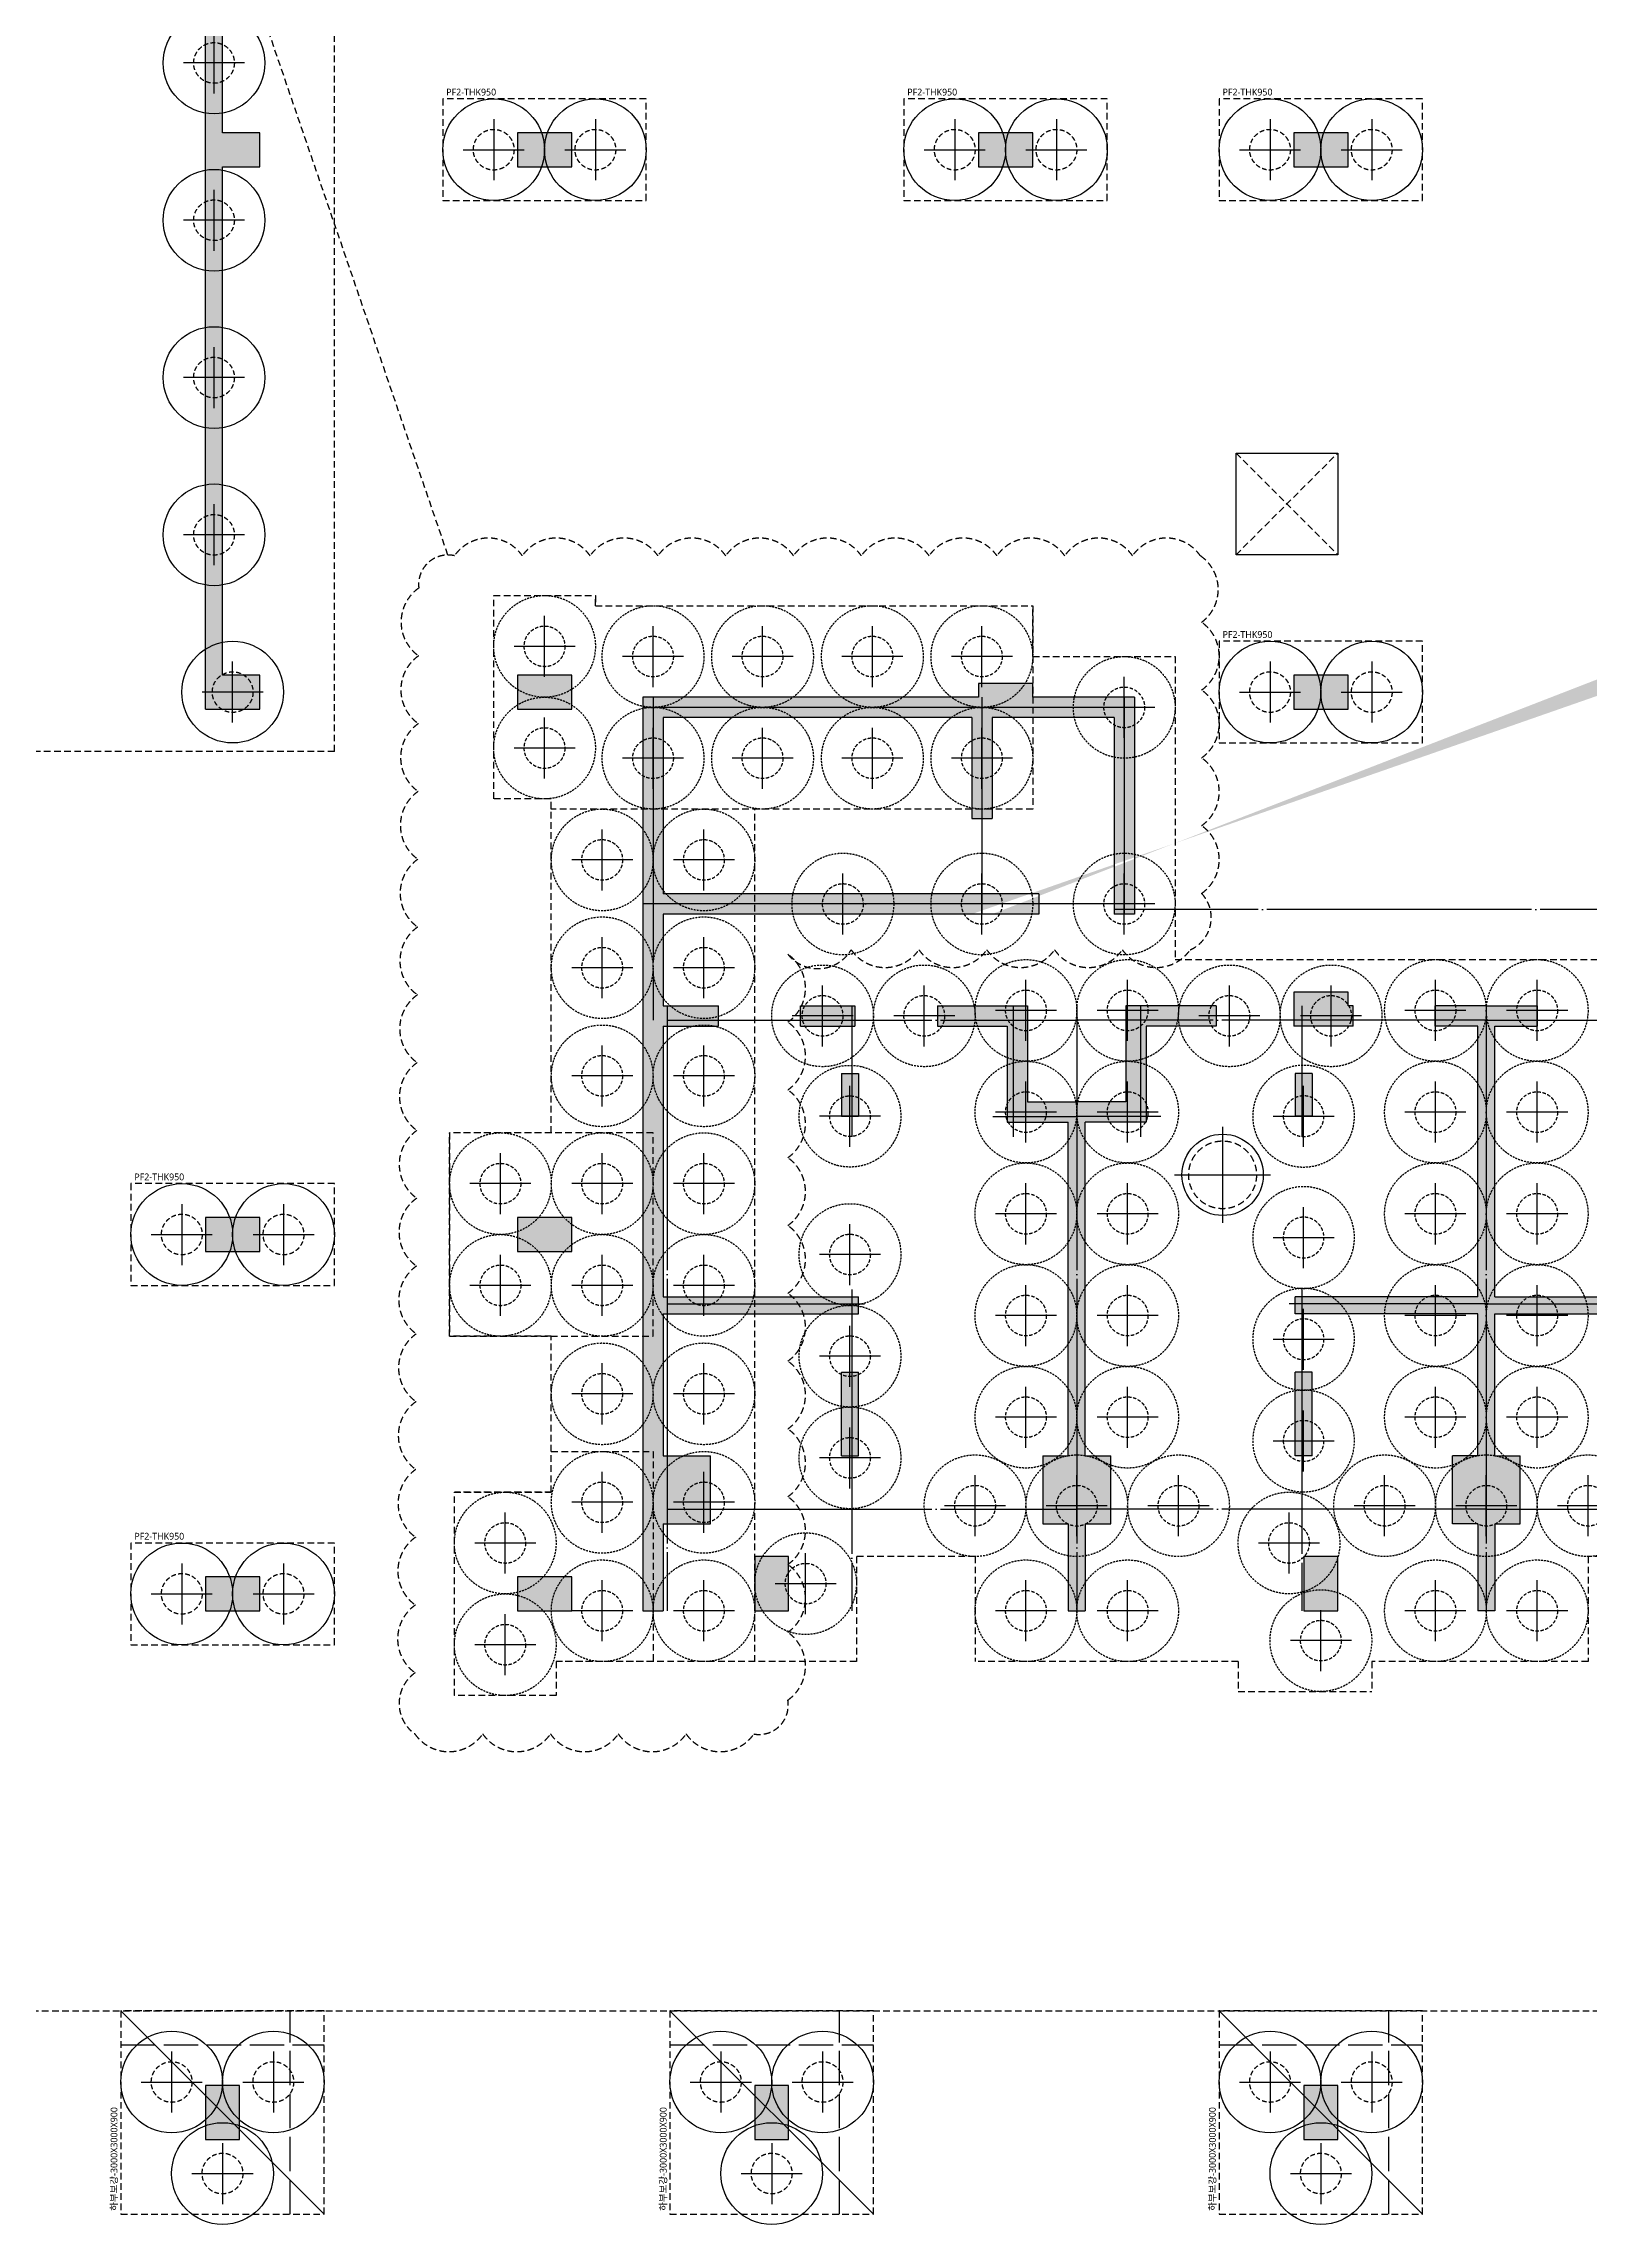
# Model space of a CAD drawing. Header units: millimetres. Extents: x 262481 to 2519995, y -394348 to 364571.
# Drawn here: x 2045207 to 2068005, y 23832 to 55997 of the extents above; entities that cross this region are included whole.
import ezdxf
from ezdxf.enums import TextEntityAlignment as Align

# ---------------------------------------------------------------- set-up
doc = ezdxf.new("R2010")
doc.units = ezdxf.units.MM
doc.header["$LTSCALE"] = 65
for name, pattern in [('XS-기초$0$CEN', [62, 60, -1, 0, -1]), ('XS-기초$0$CONTINOUS', [0]), ('XS-기초$0$HID', [2.3, 1.5, -0.8]), ('XS-기초$0$HID2', [7.5, 6, -1.5])]:
    doc.linetypes.add(name, pattern=pattern)
doc.layers.add('XS-기초$0$0106', color=30, linetype='XS-기초$0$HID', plot=False)
doc.layers.add('XS-기초$0$DEFPOINT', color=144, linetype='Continuous', plot=False)
for name, color, linetype in [('XS-기초$0$252', 252, 'Continuous'), ('XS-기초$0$BAR-B', 2, 'XS-기초$0$HID2'), ('XS-기초$0$CEN', 1, 'XS-기초$0$CEN'), ('XS-기초$0$MAT', 3, 'XS-기초$0$HID'), ('XS-기초$0$PILE', 3, 'XS-기초$0$HID'), ('XS-기초$0$PILE-P', 3, 'XS-기초$0$HID'), ('XS-기초$0$WALL', 11, 'Continuous'), ('XS-기초$0$기초연단', 3, 'Continuous'), ('XS-기초$0$보강구간', 6, 'XS-기초$0$HID'), ('XS-기초$0$집수정-영구', 1, 'Continuous'), ('XS-기초$0$집수정-주동', 21, 'Continuous'), ('XS-기초$0$하부보강', 7, 'XS-기초$0$HID')]:
    doc.layers.add(name, color=color, linetype=linetype)
doc.styles.add('XS-기초$0$맑은고딕', font='malgun.ttf')

# ---------------------------------------------------------------- blocks, each defined once
blk = doc.blocks.new('XS-기초$0$A$C762E058C')
at = {"layer": 'XS-기초$0$252'}
h = blk.add_hatch(color=256, dxfattribs=at)
h.dxf.hatch_style = 1
h.paths.add_polyline_path([(6100, -22900), (5300, -22900), (5300, -23400), (6100, -23400)])
h.paths.add_polyline_path([(6100, -31000), (5300, -31000), (5300, -31500), (6100, -31500)])
h.paths.add_polyline_path([(6100, -39100), (5300, -39100), (5300, -39600), (6100, -39600)])
h.paths.add_polyline_path([(6100, -47200), (5300, -47200), (5300, -47700), (6100, -47700)])
h.paths.add_polyline_path([(6100, -55300), (5300, -55300), (5300, -55800), (6100, -55800)])
h.paths.add_polyline_path([(6100, -63400), (5300, -63400), (5300, -63900), (6100, -63900)])
h.paths.add_polyline_path([(50390, -22900), (50390, -23150), (44400, -23150), (44400, -23400), (43600, -23400), (43600, -23150), (40100, -23150), (40100, -23700), (39600, -23700), (39600, -23150), (34900, -23150), (34900, -23700), (34400, -23700), (34400, -23150), (26900, -23150), (26900, -23700), (26400, -23700), (26400, -22900)])
h.paths.add_polyline_path([(51300, -22900), (51300, -23150), (51800, -23150), (51800, -23700), (52300, -23700), (52300, -22900)])
h.paths.add_polyline_path([(40100, -28300), (40100, -27500), (39600, -27500), (39600, -28300)])
h.paths.add_polyline_path([(13600, -23700), (13600, -22900), (13100, -22900), (13100, -23700)])
h.paths.add_polyline_path([(13600, -28300), (13600, -27500), (13100, -27500), (13100, -28300)])
h.paths.add_polyline_path([(26900, -28300), (26900, -27500), (26400, -27500), (26400, -28300)])
h.paths.add_polyline_path([(18900, -23700), (18900, -22900), (18400, -22900), (18400, -23700)])
h.paths.add_polyline_path([(52300, -28300), (52300, -27500), (51800, -27500), (51800, -28300)])
h.paths.add_polyline_path([(44300, -28300), (44300, -27500), (43800, -27500), (43800, -28300)])
h.paths.add_polyline_path([(34900, -28300), (34900, -27500), (34400, -27500), (34400, -28300)])
h.paths.add_polyline_path([(18900, -28300), (18900, -27500), (18400, -27500), (18400, -28300)])
h.paths.add_polyline_path([(35050, -47200), (34250, -47200), (34250, -47700), (35050, -47700)])
h.paths.add_polyline_path([(40250, -47200), (39450, -47200), (39450, -47700), (40250, -47700)])
h.paths.add_polyline_path([(34900, -39750), (34900, -38950), (34400, -38950), (34400, -39750)])
h.paths.add_polyline_path([(40250, -39100), (39450, -39100), (39450, -39600), (40250, -39600)])
h.paths.add_polyline_path([(40100, -35100), (40100, -34300), (39600, -34300), (39600, -35100)])
h.paths.add_polyline_path([(44450, -39100), (43650, -39100), (43650, -39600), (44450, -39600)])
h.paths.add_polyline_path([(44300, -35100), (44300, -34300), (43800, -34300), (43800, -35100)])
h.paths.add_polyline_path([(34900, -35100), (34900, -34300), (34400, -34300), (34400, -35100)])
h.paths.add_polyline_path([(44450, -47200), (43650, -47200), (43650, -47700), (44450, -47700)])
h.paths.add_polyline_path([(44450, -63400), (43650, -63400), (43650, -63900), (44450, -63900)])
h.paths.add_polyline_path([(44450, -55300), (43650, -55300), (43650, -55800), (44450, -55800)])
h.paths.add_polyline_path([(52250, -63400), (51450, -63400), (51450, -63900), (52250, -63900)])
h.paths.add_polyline_path([(60350, -55300), (59550, -55300), (59550, -55800), (60350, -55800)])
h.paths.add_polyline_path([(52250, -55300), (51450, -55300), (51450, -55800), (52250, -55800)])
h.paths.add_polyline_path([(60350, -63400), (59550, -63400), (59550, -63900), (60350, -63900)])
h.paths.add_polyline_path([(52300, -35100), (52300, -34300), (51800, -34300), (51800, -35100)])
h.paths.add_polyline_path([(60300, -35100), (60300, -34300), (59800, -34300), (59800, -35100)])
h.paths.add_polyline_path([(60350, -39100), (59550, -39100), (59550, -39600), (60350, -39600)])
h.paths.add_polyline_path([(52250, -39100), (51450, -39100), (51450, -39600), (52250, -39600)])
h.paths.add_polyline_path([(60350, -47200), (59550, -47200), (59550, -47700), (60350, -47700)])
h.paths.add_polyline_path([(52250, -47200), (51450, -47200), (51450, -47700), (52250, -47700)])
h.paths.add_polyline_path([(60300, -23700), (60300, -22900), (59800, -22900), (59800, -23700)])
h.paths.add_polyline_path([(60300, -28300), (60300, -27500), (59800, -27500), (59800, -28300)])
h = blk.add_hatch(color=256, dxfattribs=at)
h.dxf.hatch_style = 1
h.paths.add_polyline_path([(35050, -54495), (34250, -54495), (34250, -54995), (35050, -54995)])
h.paths.add_polyline_path([(40280, -55295), (40480, -55295), (40480, -55985), (39665, -55985), (39665, -56285), (40480, -56285), (40480, -60480), (37300, -60480), (37300, -60730), (40480, -60730), (40480, -63825), (39180, -63825), (39180, -64125), (39300, -64125), (39300, -64625), (39800, -64625), (39800, -64125), (40480, -64125), (40480, -65410), (40780, -65410), (40780, -54495), (40280, -54495)])
h.paths.add_polyline_path([(34900, -64625), (34900, -64125), (35160, -64125), (35160, -63825), (33805, -63825), (33805, -57445), (34755, -57445), (34755, -56285), (36135, -56285), (36135, -55985), (34455, -55985), (34455, -57145), (33680, -57145), (32905, -57145), (32905, -55985), (31225, -55985), (31225, -56285), (32605, -56285), (32605, -57445), (33555, -57445), (33555, -63825), (32200, -63825), (32200, -64125), (33555, -64125), (33555, -65410), (33805, -65410), (33805, -64125), (34400, -64125), (34400, -64625)])
h.paths.add_polyline_path([(26565, -64625), (26565, -64125), (25700, -64125), (25700, -63825), (26815, -63825), (26815, -60730), (23820, -60730), (23820, -60480), (26815, -60480), (26815, -56285), (26185, -56285), (26185, -55985), (26940, -55985), (27695, -55985), (27695, -56285), (27065, -56285), (27065, -60480), (30060, -60480), (30060, -60730), (27065, -60730), (27065, -63825), (28180, -63825), (28180, -64125), (27065, -64125), (27065, -65410), (26815, -65410), (26815, -64625)])
h.paths.add_polyline_path([(18900, -64625), (18900, -64125), (20075, -64125), (20075, -65410), (20325, -65410), (20325, -64125), (21680, -64125), (21680, -63825), (20325, -63825), (20325, -57445), (21275, -57445), (21275, -56285), (22655, -56285), (22655, -55985), (20975, -55985), (20975, -57145), (20200, -57145), (19425, -57145), (19425, -55985), (17745, -55985), (17745, -56285), (19125, -56285), (19125, -57445), (20075, -57445), (20075, -63825), (18400, -63825), (18400, -64625)])
h.paths.add_polyline_path([(13100, -55785), (13100, -55985), (13100, -65410), (13400, -65410), (13400, -64325), (13900, -64325), (13900, -64125), (14700, -64125), (14700, -63825), (13400, -63825), (13400, -60730), (16580, -60730), (16580, -60480), (13400, -60480), (13400, -56285), (14215, -56285), (14215, -55985), (13900, -55985), (13900, -55785)])
h.paths.add_polyline_path([(31375, -54635), (31375, -54485), (23825, -54485), (23825, -54185), (26175, -54185), (26175, -51585), (27175, -51585), (27175, -51885), (26475, -51885), (26475, -54185), (31375, -54185), (31375, -51885), (30775, -51885), (30775, -51585), (31675, -51585), (31675, -54635)])
h.paths.add_polyline_path([(29585, -51585), (29585, -51885), (28265, -51885), (28265, -51585)], flags=17)
h.paths.add_polyline_path([(17480, -53885), (15385, -53885), (15385, -53185), (14385, -53185), (14385, -53885), (13100, -53885), (13100, -54185), (22025, -54185), (22025, -53885), (22025, -53115), (21725, -53115), (21725, -53885), (17730, -53885), (17730, -51050), (17480, -51050)])
h.paths.add_polyline_path([(15385, -51300), (15385, -51050), (16620, -51050), (16620, -51300)], flags=17)
h.paths.add_polyline_path([(21025, -51300), (21025, -51050), (20395, -51050), (20395, -51300)], flags=17)
h.paths.add_polyline_path([(21725, -51905), (21725, -51105), (22025, -51105), (22025, -51905)])
h.paths.add_polyline_path([(29690, -64125), (29690, -63825), (30090, -63825), (30090, -64125)])
h.paths.add_polyline_path([(29810, -63125), (30060, -63125), (30060, -61590), (29810, -61590)], flags=17)
h.paths.add_polyline_path([(29810, -56985), (30060, -56985), (30060, -57815), (29810, -57815)], flags=17)
h.paths.add_polyline_path([(29205, -56285), (30005, -56285), (30005, -55985), (29205, -55985)])
h.paths.add_polyline_path([(37670, -64125), (37670, -63825), (37270, -63825), (37270, -64125)])
h.paths.add_polyline_path([(37550, -63125), (37300, -63125), (37300, -61590), (37550, -61590)])
h.paths.add_polyline_path([(37550, -56985), (37300, -56985), (37300, -57815), (37550, -57815)])
h.paths.add_polyline_path([(38155, -56285), (37355, -56285), (37355, -55985), (38155, -55985)], flags=17)
h.paths.add_polyline_path([(24190, -64125), (24190, -63825), (23790, -63825), (23790, -64125)])
h.paths.add_polyline_path([(24070, -63125), (23820, -63125), (23820, -61590), (24070, -61590)])
h.paths.add_polyline_path([(24070, -56985), (23820, -56985), (23820, -57815), (24070, -57815)])
h.paths.add_polyline_path([(24675, -56285), (23875, -56285), (23875, -55985), (24675, -55985)])
h.paths.add_polyline_path([(16210, -64125), (16210, -63825), (16610, -63825), (16610, -64125)])
h.paths.add_polyline_path([(16330, -63125), (16580, -63125), (16580, -61590), (16330, -61590)], flags=17)
h.paths.add_polyline_path([(16330, -56985), (16580, -56985), (16580, -57815), (16330, -57815)], flags=17)
h.paths.add_polyline_path([(15725, -56285), (16525, -56285), (16525, -55985), (15725, -55985)], flags=17)
h.paths.add_polyline_path([(26775, -34300), (26575, -34300), (26575, -29350), (13100, -29350), (13100, -29650), (14385, -29650), (14385, -30350), (15385, -30350), (15385, -29650), (17480, -29650), (17480, -32530), (17730, -32530), (17730, -29650), (21725, -29650), (21725, -30465), (22025, -30465), (22025, -29650), (23375, -29650), (23375, -35190), (23675, -35190), (23675, -29650), (26275, -29650), (26275, -34200), (24785, -34200), (24785, -34500), (26275, -34500), (26275, -36300), (23375, -36300), (23375, -36600), (26575, -36600), (26575, -35100), (26775, -35100)])
h.paths.add_polyline_path([(13100, -47455), (13100, -47955), (14385, -47955), (14385, -48330), (15385, -48330), (15385, -47955), (20305, -47955), (20305, -48855), (21725, -48855), (21725, -49885), (22025, -49885), (22025, -48555), (20605, -48555), (20605, -47830), (20605, -47105), (22025, -47105), (22025, -46485), (22225, -46485), (22225, -45685), (21725, -45685), (21725, -45775), (21725, -46805), (20305, -46805), (20305, -47705), (15385, -47705), (15385, -47330), (14385, -47330), (14385, -47705), (13900, -47705), (13900, -47455)])
h.paths.add_polyline_path([(13900, -39100), (13100, -39100), (13100, -39600), (13900, -39600)], flags=17)
h.paths.add_polyline_path([(13900, -31000), (13100, -31000), (13100, -31500), (13900, -31500)], flags=17)
h.paths.add_polyline_path([(22225, -39750), (22225, -38950), (21725, -38950), (21725, -39825), (22025, -39825), (22025, -39750)])
h.paths.add_polyline_path([(26900, -39750), (26900, -38950), (26400, -38950), (26400, -39750)], flags=17)
h.paths.add_polyline_path([(26400, -45685), (26400, -46185), (23375, -46185), (23375, -46485), (23825, -46485), (23825, -49385), (24125, -49385), (24125, -46485), (28675, -46485), (28675, -49085), (25235, -49085), (25235, -49385), (29150, -49385), (29150, -49085), (28975, -49085), (28975, -46485), (31375, -46485), (31375, -49085), (30720, -49085), (30720, -49385), (31675, -49385), (31675, -46185), (26900, -46185), (26900, -45685)])
h.paths.add_polyline_path([(15385, -35250), (14385, -35250), (14385, -35625), (13100, -35625), (13100, -35875), (14385, -35875), (14385, -36250), (15385, -36250), (15385, -35875), (20305, -35875), (20305, -36775), (21725, -36775), (21725, -37805), (22025, -37805), (22025, -36475), (20605, -36475), (20605, -35750), (20605, -35025), (22025, -35025), (22025, -33695), (21725, -33695), (21725, -34725), (20305, -34725), (20305, -35625), (15385, -35625)])
h.paths.add_polyline_path([(14385, -41665), (13100, -41665), (13100, -41915), (14385, -41915), (14385, -42290), (15385, -42290), (15385, -41915), (17480, -41915), (17480, -44610), (17730, -44610), (17730, -41915), (21725, -41915), (21725, -42545), (22025, -42545), (22025, -41790), (22025, -41035), (21725, -41035), (21725, -41665), (17730, -41665), (17730, -38970), (17480, -38970), (17480, -41665), (15385, -41665), (15385, -41290), (14385, -41290)])
h.paths.add_polyline_path([(15385, -39220), (15385, -38970), (16620, -38970), (16620, -39220)], flags=17)
h.paths.add_polyline_path([(21025, -39220), (21025, -38970), (20395, -38970), (20395, -39220)], flags=17)
h.paths.add_polyline_path([(15385, -44360), (15385, -44610), (16620, -44610), (16620, -44360)], flags=17)
h.paths.add_polyline_path([(21025, -44360), (21025, -44610), (20395, -44610), (20395, -44360)], flags=17)
h.paths.add_polyline_path([(21725, -43755), (21725, -44555), (22025, -44555), (22025, -43755)])
h.paths.add_polyline_path([(15385, -32280), (15385, -32530), (16620, -32530), (16620, -32280)], flags=17)
h.paths.add_polyline_path([(21025, -32280), (21025, -32530), (20395, -32530), (20395, -32280)], flags=17)
h.paths.add_polyline_path([(21725, -31675), (21725, -32475), (22025, -32475), (22025, -31675)], flags=17)
edge = h.paths.add_edge_path()
edge.add_line((23375, -34500), (23375, -34200))
edge.add_line((28675, -49385), (29150, -49385))
blk = doc.blocks.new('XS-기초$0$PILE-600')
at = {"layer": 'XS-기초$0$DEFPOINT', "color": 173, "linetype": 'XS-기초$0$HID', "ltscale": 0.3}
blk.add_circle((0, 0), 750, dxfattribs=at)
at = {"layer": 'XS-기초$0$PILE', "linetype": 'Continuous'}
for p, q in [((0, -450), (0, 450)), ((-450, 0), (450, 0))]:
    blk.add_line(p, q, dxfattribs=at)
at = {"layer": 'XS-기초$0$PILE', "ltscale": 0.5}
blk.add_circle((0, 0), 300, dxfattribs=at)
blk = doc.blocks.new('XS-기초$0$PILE-P')
at = {"layer": 'XS-기초$0$DEFPOINT'}
blk.add_circle((0, 0), 750, dxfattribs=at)
at = {"layer": 'XS-기초$0$PILE-P', "color": 4, "linetype": 'XS-기초$0$CONTINOUS'}
for p, q in [((0, -450), (0, 450)), ((-450, 0), (450, 0))]:
    blk.add_line(p, q, dxfattribs=at)
at = {"layer": 'XS-기초$0$PILE-P', "linetype": 'XS-기초$0$HID', "ltscale": 0.7}
blk.add_circle((0, 0), 300, dxfattribs=at)
blk = doc.blocks.new('XS-기초$0$PF2')
at = {"layer": 'XS-기초$0$MAT', "linetype": 'XS-기초$0$HID'}
blk.add_lwpolyline([(-1500, -750), (1500, -750), (1500, 750), (-1500, 750)], close=True, dxfattribs=at)
at = {"layer": 'XS-기초$0$PILE-P', "rotation": 270}
for p in [(-750, 0), (750, 0)]:
    blk.add_blockref('XS-기초$0$PILE-P', p, dxfattribs=at)
at = {"layer": 'XS-기초$0$DEFPOINT', "color": 1, "style": 'XS-기초$0$맑은고딕'}
blk.add_text('PF2-THK950', height=100, dxfattribs=at).set_placement((-1450, 850), align=Align.MIDDLE_LEFT)
blk = doc.blocks.new('XS-기초$0$집수정-주동')
at = {"layer": 'XS-기초$0$집수정-주동'}
for p, q in [((0, 707), (0, -707)), ((707, 0), (-707, 0))]:
    blk.add_line(p, q, dxfattribs=at)
blk.add_circle((0, 0), 600, dxfattribs=at)
at = {"layer": 'XS-기초$0$집수정-주동', "linetype": 'XS-기초$0$HID'}
blk.add_circle((0, 0), 500, dxfattribs=at)
blk = doc.blocks.new('XS-기초$0$집수정-1.5x1.5-영구')
at = {"layer": 'XS-기초$0$집수정-영구', "linetype": 'XS-기초$0$HID'}
for p, q in [((1500, 0), (0, 1500)), ((0, 0), (1500, 1500))]:
    blk.add_line(p, q, dxfattribs=at)
at = {"layer": 'XS-기초$0$집수정-영구'}
blk.add_lwpolyline([(0, 0), (0, 1500), (1500, 1500), (1500, 0)], close=True, dxfattribs=at)
blk = doc.blocks.new('XS-기초$0$영구집수정')
at = {"layer": 'XS-기초$0$집수정-영구', "rotation": 180}
blk.add_blockref('XS-기초$0$집수정-1.5x1.5-영구', (30175, -38100), dxfattribs=at)
blk = doc.blocks.new('XS-기초$0$하부보강')
at = {"layer": 'XS-기초$0$BAR-B', "ltscale": 1.3}
for p, q in [((1000, 1500), (1000, -1500)), ((-1500, -1000), (1500, -1000))]:
    blk.add_line(p, q, dxfattribs=at)
at = {"layer": 'XS-기초$0$DEFPOINT'}
blk.add_line((1500, 1500), (-1500, -1500), dxfattribs=at)
at = {"layer": 'XS-기초$0$하부보강', "linetype": 'XS-기초$0$HID'}
blk.add_lwpolyline([(-1500, -1500), (1500, -1500), (1500, 1500), (-1500, 1500)], close=True, dxfattribs=at)
at = {"layer": 'XS-기초$0$DEFPOINT', "color": 1, "style": 'XS-기초$0$맑은고딕'}
blk.add_text('하부보강-3000X3000X900', height=100, dxfattribs=at).set_placement((-1450, 1600), align=Align.MIDDLE_LEFT)

msp = doc.modelspace()

# ---------------------------------------------------------------- linework, layer by layer
at = {"layer": 'XS-기초$0$0106'}
msp.add_line((2051170.5, 48454.4), (1942870.6, 364570.9), dxfattribs=at)
msp.add_lwpolyline([(2050683.6, 31065.2, 0.5205671), (2051683.6, 31065.2, 0.5205671), (2052683.6, 31065.2, 0.5205671), (2053683.6, 31065.2, 0.5205671), (2054683.6, 31065.2, 0.5205671), (2055683.6, 31065.2, 0.5205671), (2056183.7, 31565.2, 0.5205671), (2056183.7, 32565.2, 0.5205671), (2056183.7, 33565.2, 0.5205671), (2056183.7, 34565.2, 0.5205671), (2056183.7, 35565.2, 0.5205671), (2056183.7, 36565.2, 0.5205671), (2056183.7, 37565.2, 0.5205671), (2056183.7, 38565.2, 0.5205671), (2056183.7, 39565.2, 0.5205671), (2056183.7, 40565.2, 0.5205671), (2056183.7, 41565.2, 0.5205671), (2056183.7, 42565.2, 0.5205671), (2057117.6, 42631.3, 0.5205671), (2058117.6, 42631.3, 0.5205671), (2059117.6, 42631.3, 0.5205671), (2060117.6, 42631.3, 0.5205671), (2061117.6, 42631.3, 0.5205671), (2062117.6, 42631.3, 0.5205671), (2062286.1, 43462.8, 0.5205671), (2062286.1, 44462.8, 0.5205671), (2062286.1, 45462.8, 0.5205671), (2062286.1, 46462.8, 0.5205671), (2062286.1, 47462.8, 0.5205671), (2062266.8, 48443.5, 0.5205671), (2061266.8, 48443.5, 0.5205671), (2060266.8, 48443.5, 0.5205671), (2059266.8, 48443.5, 0.5205671), (2058266.8, 48443.5, 0.5205671), (2057266.8, 48443.5, 0.5205671), (2056266.8, 48443.5, 0.5205671), (2055266.8, 48443.5, 0.5205671), (2054266.8, 48443.5, 0.5205671), (2053266.8, 48443.5, 0.5205671), (2052266.8, 48443.5, 0.5205671), (2051266.8, 48443.5, 0.5205671), (2050741, 47967.7, 0.5205671), (2050737.6, 46967.7, 0.5205671), (2050734.2, 45967.7, 0.5205671), (2050730.8, 44967.7, 0.5205671), (2050727.4, 43967.7, 0.5205671), (2050724.1, 42967.7, 0.5205671), (2050720.7, 41967.7, 0.5205671), (2050717.3, 40967.8, 0.5205671), (2050713.9, 39967.8, 0.5205671), (2050710.5, 38967.8, 0.5205671), (2050707.1, 37967.8, 0.5205671), (2050703.7, 36967.8, 0.5205671), (2050700.3, 35967.8, 0.5205671), (2050696.9, 34967.8, 0.5205671), (2050693.5, 33967.8, 0.5205671), (2050690.1, 32967.8, 0.5205671), (2050686.7, 31967.8, 0.5205671)], format="xyb", close=True, dxfattribs=at)
at = {"layer": 'XS-기초$0$CEN'}
for p, q in [((2054195.4, 46357.3), (2054195.4, 41592.3)), ((2059045.4, 46357.3), (2059045.4, 43157.3)), ((2061145.4, 46357.3), (2061145.4, 43157.3)), ((2061295.4, 46207.3), (2054045.4, 46207.3)), ((2061295.4, 43307.3), (2054045.4, 43307.3)), ((2071180.4, 43227.3), (2060995.4, 43227.3)), ((2054405.4, 41807.3), (2054405.4, 32882.3)), ((2054405.4, 41592.3), (2060445.4, 41592.3)), ((2057125.4, 41807.3), (2057125.4, 39872.3)), ((2059505.4, 41807.3), (2059505.4, 39872.3)), ((2060445.4, 41807.3), (2060445.4, 32882.3)), ((2060445.4, 41807.3), (2060445.4, 32882.3)), ((2066485.4, 41592.3), (2060445.4, 41592.3)), ((2061385.4, 41807.3), (2061385.4, 39872.3)), ((2063765.4, 41807.3), (2063765.4, 39872.3)), ((2066485.4, 41807.3), (2066485.4, 32882.3)), ((2066485.4, 41807.3), (2066485.4, 32882.3)), ((2066485.4, 41592.3), (2072525.4, 41592.3)), ((2059205.4, 40172.3), (2060445.4, 40172.3)), ((2061685.4, 40172.3), (2060445.4, 40172.3)), ((2054405.4, 37412.3), (2057315.4, 37412.3)), ((2057125.4, 37622.3), (2057125.4, 32882.3)), ((2066485.4, 37412.3), (2063575.4, 37412.3)), ((2063765.4, 37622.3), (2063765.4, 32882.3)), ((2066485.4, 37412.3), (2069395.4, 37412.3)), ((2054405.4, 34382.3), (2060445.4, 34382.3)), ((2066485.4, 34382.3), (2060445.4, 34382.3)), ((2066485.4, 34382.3), (2072525.4, 34382.3))]:
    msp.add_line(p, q, dxfattribs=at)
at = {"layer": 'XS-기초$0$WALL'}
for p, q in [((2047595.4, 46182.3), (2047595.4, 70172.3)), ((2047845.4, 54682.3), (2047845.4, 59382.3)), ((2048395.4, 54682.3), (2047845.4, 54682.3)), ((2048395.4, 54182.3), (2048395.4, 54682.3)), ((2052195.4, 54682.3), (2052195.4, 54182.3)), ((2052995.4, 54682.3), (2052195.4, 54682.3)), ((2052995.4, 54182.3), (2052995.4, 54682.3)), ((2058995.4, 54682.3), (2058995.4, 54182.3)), ((2059795.4, 54682.3), (2058995.4, 54682.3)), ((2059795.4, 54182.3), (2059795.4, 54682.3)), ((2063645.4, 54682.3), (2063645.4, 54182.3)), ((2064445.4, 54682.3), (2063645.4, 54682.3)), ((2064445.4, 54182.3), (2064445.4, 54682.3)), ((2047845.4, 46682.3), (2047845.4, 54182.3)), ((2047845.4, 54182.3), (2048395.4, 54182.3)), ((2052195.4, 54182.3), (2052995.4, 54182.3)), ((2058995.4, 54182.3), (2059795.4, 54182.3)), ((2063645.4, 54182.3), (2064445.4, 54182.3)), ((2048395.4, 46682.3), (2047845.4, 46682.3)), ((2048395.4, 46182.3), (2048395.4, 46682.3)), ((2052195.4, 46682.3), (2052195.4, 46182.3)), ((2052995.4, 46682.3), (2052195.4, 46682.3)), ((2052995.4, 46182.3), (2052995.4, 46682.3)), ((2063645.4, 46682.3), (2063645.4, 46182.3)), ((2064445.4, 46682.3), (2063645.4, 46682.3)), ((2064445.4, 46182.3), (2064445.4, 46682.3)), ((2058995.4, 46357.3), (2054045.4, 46357.3)), ((2054045.4, 46357.3), (2054045.4, 32882.3)), ((2059795.4, 46557.3), (2058995.4, 46557.3)), ((2058995.4, 46557.3), (2058995.4, 46357.3)), ((2059795.4, 46357.3), (2059795.4, 46557.3)), ((2061295.4, 46357.3), (2059795.4, 46357.3)), ((2061295.4, 46357.3), (2061295.4, 43157.3)), ((2047595.4, 46182.3), (2048395.4, 46182.3)), ((2052195.4, 46182.3), (2052995.4, 46182.3)), ((2058895.4, 46057.3), (2054345.4, 46057.3)), ((2054345.4, 46057.3), (2054345.4, 43457.3)), ((2058895.4, 46057.3), (2058895.4, 44567.3)), ((2060995.4, 46057.3), (2059195.4, 46057.3)), ((2059195.4, 46057.3), (2059195.4, 44567.3)), ((2060995.4, 46057.3), (2060995.4, 43157.3)), ((2063645.4, 46182.3), (2064445.4, 46182.3)), ((2058895.4, 44567.3), (2059195.4, 44567.3)), ((2059885.4, 43457.3), (2054345.4, 43457.3)), ((2059885.4, 43457.3), (2059885.4, 43157.3)), ((2059885.4, 43157.3), (2054345.4, 43157.3)), ((2054345.4, 43157.3), (2054345.4, 41807.3)), ((2059195.4, 43157.3), (2058895.4, 43157.3)), ((2061295.4, 43157.3), (2060995.4, 43157.3)), ((2063645.4, 42007.3), (2063645.4, 41507.3)), ((2064445.4, 42007.3), (2063645.4, 42007.3)), ((2064445.4, 41807.3), (2064445.4, 42007.3)), ((2054345.4, 41807.3), (2055160.4, 41807.3)), ((2054345.4, 41507.3), (2055160.4, 41507.3)), ((2054345.4, 41507.3), (2054345.4, 37512.3)), ((2055160.4, 41507.3), (2055160.4, 41807.3)), ((2056370.4, 41507.3), (2056370.4, 41807.3)), ((2056370.4, 41807.3), (2057170.4, 41807.3)), ((2056370.4, 41507.3), (2057170.4, 41507.3)), ((2057170.4, 41807.3), (2057170.4, 41507.3)), ((2058390.4, 41807.3), (2058390.4, 41507.3)), ((2058390.4, 41807.3), (2059720.4, 41807.3)), ((2058390.4, 41507.3), (2059420.4, 41507.3)), ((2059420.4, 41507.3), (2059420.4, 40087.3)), ((2059720.4, 41807.3), (2059720.4, 40387.3)), ((2062500.4, 41807.3), (2061170.4, 41807.3)), ((2061170.4, 41807.3), (2061170.4, 40387.3)), ((2062500.4, 41507.3), (2061470.4, 41507.3)), ((2061470.4, 41507.3), (2061470.4, 40087.3)), ((2062500.4, 41807.3), (2062500.4, 41507.3)), ((2064520.4, 41507.3), (2063645.4, 41507.3)), ((2064520.4, 41807.3), (2064445.4, 41807.3)), ((2064520.4, 41507.3), (2064520.4, 41807.3)), ((2065730.4, 41507.3), (2065730.4, 41807.3)), ((2066485.4, 41807.3), (2065730.4, 41807.3)), ((2066360.4, 41507.3), (2065730.4, 41507.3)), ((2066360.4, 37512.3), (2066360.4, 41507.3)), ((2066485.4, 41807.3), (2067240.4, 41807.3)), ((2066610.4, 37512.3), (2066610.4, 41507.3)), ((2066610.4, 41507.3), (2067240.4, 41507.3)), ((2067240.4, 41507.3), (2067240.4, 41807.3)), ((2056975.4, 40807.3), (2056975.4, 40177.3)), ((2056975.4, 40807.3), (2057225.4, 40807.3)), ((2057225.4, 40807.3), (2057225.4, 40177.3)), ((2063665.4, 40807.3), (2063665.4, 40177.3)), ((2063915.4, 40807.3), (2063665.4, 40807.3)), ((2063915.4, 40807.3), (2063915.4, 40177.3)), ((2059720.4, 40387.3), (2060445.4, 40387.3)), ((2061170.4, 40387.3), (2060445.4, 40387.3)), ((2056975.4, 40177.3), (2057225.4, 40177.3)), ((2059420.4, 40087.3), (2060320.4, 40087.3)), ((2060320.4, 35167.3), (2060320.4, 40087.3)), ((2060570.4, 35167.3), (2060570.4, 40087.3)), ((2061470.4, 40087.3), (2060570.4, 40087.3)), ((2063915.4, 40177.3), (2063665.4, 40177.3)), ((2047595.4, 38682.3), (2047595.4, 38182.3)), ((2048395.4, 38682.3), (2047595.4, 38682.3)), ((2048395.4, 38182.3), (2048395.4, 38682.3)), ((2052195.4, 38682.3), (2052195.4, 38182.3)), ((2052995.4, 38682.3), (2052195.4, 38682.3)), ((2052995.4, 38182.3), (2052995.4, 38682.3)), ((2047595.4, 38182.3), (2048395.4, 38182.3)), ((2052195.4, 38182.3), (2052995.4, 38182.3)), ((2054345.4, 37512.3), (2057225.4, 37512.3)), ((2057225.4, 37262.3), (2057225.4, 37512.3)), ((2066360.4, 37512.3), (2063665.4, 37512.3)), ((2063665.4, 37262.3), (2063665.4, 37512.3)), ((2066610.4, 37512.3), (2069305.4, 37512.3)), ((2054345.4, 37262.3), (2057225.4, 37262.3)), ((2054345.4, 37262.3), (2054345.4, 35167.3)), ((2066360.4, 37262.3), (2063665.4, 37262.3)), ((2066360.4, 35167.3), (2066360.4, 37262.3)), ((2066610.4, 35167.3), (2066610.4, 37262.3)), ((2066610.4, 37262.3), (2069305.4, 37262.3)), ((2056975.4, 35167.3), (2056975.4, 36402.3)), ((2056975.4, 36402.3), (2057225.4, 36402.3)), ((2057225.4, 35167.3), (2057225.4, 36402.3)), ((2063665.4, 35167.3), (2063665.4, 36402.3)), ((2063915.4, 36402.3), (2063665.4, 36402.3)), ((2063915.4, 35167.3), (2063915.4, 36402.3)), ((2054345.4, 35167.3), (2055045.4, 35167.3)), ((2055045.4, 34167.3), (2055045.4, 35167.3)), ((2056975.4, 35167.3), (2057225.4, 35167.3)), ((2059945.4, 35167.3), (2060320.4, 35167.3)), ((2059945.4, 35167.3), (2059945.4, 34167.3)), ((2060570.4, 35167.3), (2060945.4, 35167.3)), ((2060945.4, 34167.3), (2060945.4, 35167.3)), ((2063915.4, 35167.3), (2063665.4, 35167.3)), ((2065985.4, 34167.3), (2065985.4, 35167.3)), ((2066360.4, 35167.3), (2065985.4, 35167.3)), ((2066610.4, 35167.3), (2066985.4, 35167.3)), ((2066985.4, 34167.3), (2066985.4, 35167.3)), ((2054345.4, 34167.3), (2055045.4, 34167.3)), ((2054345.4, 34167.3), (2054345.4, 32882.3)), ((2059945.4, 34167.3), (2060320.4, 34167.3)), ((2060320.4, 34167.3), (2060320.4, 32882.3)), ((2060570.4, 34167.3), (2060570.4, 32882.3)), ((2060570.4, 34167.3), (2060945.4, 34167.3)), ((2066360.4, 34167.3), (2065985.4, 34167.3)), ((2066360.4, 34167.3), (2066360.4, 32882.3)), ((2066610.4, 34167.3), (2066985.4, 34167.3)), ((2066610.4, 34167.3), (2066610.4, 32882.3)), ((2056195.4, 33682.3), (2055695.4, 33682.3)), ((2055695.4, 33682.3), (2055695.4, 32882.3)), ((2056195.4, 32882.3), (2056195.4, 33682.3)), ((2064295.4, 33682.3), (2063795.4, 33682.3)), ((2063795.4, 33682.3), (2063795.4, 32882.3)), ((2064295.4, 32882.3), (2064295.4, 33682.3)), ((2047595.4, 33382.3), (2047595.4, 32882.3)), ((2048395.4, 33382.3), (2047595.4, 33382.3)), ((2048395.4, 32882.3), (2048395.4, 33382.3)), ((2052195.4, 33382.3), (2052195.4, 32882.3)), ((2052995.4, 33382.3), (2052195.4, 33382.3)), ((2052995.4, 32882.3), (2052995.4, 33382.3)), ((2047595.4, 32882.3), (2048395.4, 32882.3)), ((2052195.4, 32882.3), (2052995.4, 32882.3)), ((2054045.4, 32882.3), (2054345.4, 32882.3)), ((2055695.4, 32882.3), (2056195.4, 32882.3)), ((2060320.4, 32882.3), (2060570.4, 32882.3)), ((2063795.4, 32882.3), (2064295.4, 32882.3)), ((2066610.4, 32882.3), (2066360.4, 32882.3)), ((2048095.4, 25882.3), (2047595.4, 25882.3)), ((2047595.4, 25882.3), (2047595.4, 25082.3)), ((2048095.4, 25082.3), (2048095.4, 25882.3)), ((2056195.4, 25882.3), (2055695.4, 25882.3)), ((2055695.4, 25882.3), (2055695.4, 25082.3)), ((2056195.4, 25082.3), (2056195.4, 25882.3)), ((2064295.4, 25882.3), (2063795.4, 25882.3)), ((2063795.4, 25882.3), (2063795.4, 25082.3)), ((2064295.4, 25082.3), (2064295.4, 25882.3)), ((2047595.4, 25082.3), (2048095.4, 25082.3)), ((2055695.4, 25082.3), (2056195.4, 25082.3)), ((2063795.4, 25082.3), (2064295.4, 25082.3))]:
    msp.add_line(p, q, dxfattribs=at)
at = {"layer": 'XS-기초$0$기초연단', "linetype": 'XS-기초$0$HID'}
for p, q in [((2049495.4, 45557.3), (2049495.4, 94532.3)), ((2051845.4, 47857.3), (2053345.4, 47857.3)), ((2051845.4, 44857.3), (2051845.4, 47857.3)), ((2053345.4, 47707.3), (2053345.4, 47857.3)), ((2053345.4, 47707.3), (2059795.4, 47707.3)), ((2059795.4, 46957.3), (2059795.4, 47707.3)), ((2059795.4, 46957.3), (2061895.4, 46957.3)), ((2061895.4, 46957.3), (2061895.4, 42487.3)), ((2049495.4, 45557.3), (2041295.4, 45557.3)), ((2052695.4, 44857.3), (2051845.4, 44857.3)), ((2052695.4, 39932.3), (2052695.4, 44857.3)), ((2061895.4, 42487.3), (2069530.4, 42487.3)), ((2051195.4, 36932.3), (2051195.4, 39932.3)), ((2052695.4, 39932.3), (2051195.4, 39932.3)), ((2052695.4, 36932.3), (2051195.4, 36932.3)), ((2052695.4, 34632.3), (2052695.4, 36932.3)), ((2051265.4, 31632.3), (2051265.4, 34632.3)), ((2052695.4, 34632.3), (2051265.4, 34632.3)), ((2058945.4, 33682.3), (2057195.4, 33682.3)), ((2057195.4, 33682.3), (2057195.4, 32132.3)), ((2058945.4, 33682.3), (2058945.4, 32132.3)), ((2071025.4, 33682.3), (2067985.4, 33682.3)), ((2067985.4, 33682.3), (2067985.4, 32132.3)), ((2057195.4, 32132.3), (2052765.4, 32132.3)), ((2052765.4, 32132.3), (2052765.4, 31632.3)), ((2062825.4, 32132.3), (2058945.4, 32132.3)), ((2062825.4, 32132.3), (2062825.4, 31692.3)), ((2067985.4, 32132.3), (2064795.4, 32132.3)), ((2064795.4, 32132.3), (2064795.4, 31692.3)), ((2052765.4, 31632.3), (2051265.4, 31632.3)), ((2062825.4, 31692.3), (2064795.4, 31692.3)), ((2041295.4, 26982.3), (2102990.4, 26982.3))]:
    msp.add_line(p, q, dxfattribs=at)
at = {"layer": 'XS-기초$0$보강구간'}
msp.add_line((2055695.4, 32132.3), (2055695.4, 44707.3), dxfattribs=at)
for points in [[(2059795.4, 44707.3), (2052695.4, 44707.3), (2052695.4, 44857.3), (2051845.4, 44857.3), (2051845.4, 47857.3), (2053345.4, 47857.3), (2053345.4, 47707.3), (2059795.4, 47707.3), (2059795.4, 44707.3)], [(2052695.4, 35232.3), (2054195.4, 35232.3), (2054195.4, 32132.3), (2052765.4, 32132.3), (2052765.4, 31632.3), (2051265.4, 31632.3), (2051265.4, 34632.3), (2052695.4, 34632.3), (2052695.4, 35232.3)]]:
    msp.add_lwpolyline(points, dxfattribs=at)
msp.add_lwpolyline([(2054195.4, 36932.3), (2054195.4, 39932.3), (2051195.4, 39932.3), (2051195.4, 36932.3)], close=True, dxfattribs=at)

# ---------------------------------------------------------------- block references
at = {"layer": 'XS-기초$0$252', "rotation": 90}
msp.add_blockref('XS-기초$0$A$C762E058C', (2024695.4, 19782.3), dxfattribs=at)
at = {"layer": 'XS-기초$0$PILE', "rotation": 90}
for p in [(2052595.4, 47107.3), (2054195.4, 46957.3), (2055810.4, 46957.3), (2057430.4, 46957.3), (2059045.4, 46957.3), (2061145.4, 46207.3), (2052595.4, 45607.3), (2054195.4, 45457.3), (2055810.4, 45457.3), (2057430.4, 45457.3), (2059045.4, 45457.3), (2053445.4, 43957.3), (2054945.4, 43957.3), (2056995.4, 43307.3), (2059045.4, 43307.3), (2061145.4, 43307.3), (2053445.4, 42367.3), (2054945.4, 42367.3), (2059695.4, 41737.3), (2061195.4, 41737.3), (2065735.4, 41737.3), (2067235.4, 41737.3), (2056695.4, 41657.3), (2058195.4, 41657.3), (2062695.4, 41657.3), (2064195.4, 41657.3), (2053445.4, 40772.3), (2054945.4, 40772.3), (2057100.4, 40177.3), (2059695.4, 40237.3), (2061195.4, 40237.3), (2065735.4, 40237.3), (2067235.4, 40237.3), (2051945.4, 39182.3), (2053445.4, 39182.3), (2054945.4, 39182.3), (2059695.4, 38737.3), (2061195.4, 38737.3), (2065735.4, 38737.3), (2067235.4, 38737.3), (2057100.4, 38137.3), (2051945.4, 37682.3), (2053445.4, 37682.3), (2054945.4, 37682.3), (2059695.4, 37237.3), (2061195.4, 37237.3), (2065735.4, 37237.3), (2067235.4, 37237.3), (2057100.4, 36637.3), (2053445.4, 36082.3), (2054945.4, 36082.3), (2059695.4, 35737.3), (2061195.4, 35737.3), (2065735.4, 35737.3), (2067235.4, 35737.3), (2057100.4, 35137.3), (2053445.4, 34482.3), (2054945.4, 34482.3), (2058945.4, 34432.3), (2060445.4, 34432.3), (2061945.4, 34432.3), (2064985.4, 34432.3), (2066485.4, 34432.3), (2067985.4, 34432.3), (2052015.4, 33882.3), (2063575.4, 33882.3), (2056445.4, 33282.3), (2053445.4, 32882.3), (2054945.4, 32882.3), (2059695.4, 32882.3), (2061195.4, 32882.3), (2065735.4, 32882.3), (2067235.4, 32882.3), (2052015.4, 32382.3), (2064045.4, 32442.3)]:
    msp.add_blockref('XS-기초$0$PILE-600', p, dxfattribs=at)
at = {"layer": 'XS-기초$0$PILE', "xscale": -1, "rotation": 270}
for p in [(2063790.4, 40177.3), (2063790.4, 38387.3), (2063790.4, 36887.3), (2063790.4, 35387.3)]:
    msp.add_blockref('XS-기초$0$PILE-600', p, dxfattribs=at)
at = {"layer": 'XS-기초$0$PILE-P'}
for p, rotation in [((2047720.4, 55712.3), 90), ((2047720.4, 53392.3), 90), ((2047720.4, 51072.3), 90), ((2047720.4, 48752.3), 90), ((2047995.4, 46432.3), 90), ((2047095.4, 25932.3), 269.9999999999999), ((2048595.4, 25932.3), 269.9999999999999), ((2055195.4, 25932.3), 269.9999999999999), ((2056695.4, 25932.3), 269.9999999999999), ((2063295.4, 25932.3), 269.9999999999999), ((2064795.4, 25932.3), 269.9999999999999), ((2047845.4, 24582.3), 269.9999999999999), ((2055945.4, 24582.3), 269.9999999999999), ((2064045.4, 24582.3), 269.9999999999999)]:
    msp.add_blockref('XS-기초$0$PILE-P', p, dxfattribs=dict(at, rotation=rotation))
for p in [(2052595.4, 54432.3), (2059395.4, 54432.3), (2064045.4, 54432.3), (2064045.4, 46432.3), (2047995.4, 38432.3), (2047995.4, 33132.3)]:
    msp.add_blockref('XS-기초$0$PF2', p, dxfattribs=at)
at = {"layer": 'XS-기초$0$집수정-영구', "rotation": 90}
msp.add_blockref('XS-기초$0$영구집수정', (2024695.4, 19782.3), dxfattribs=at)
at = {"layer": 'XS-기초$0$집수정-주동', "rotation": 90}
msp.add_blockref('XS-기초$0$집수정-주동', (2062595.4, 39312.3), dxfattribs=at)
at = {"layer": 'XS-기초$0$하부보강', "rotation": 90}
for p in [(2047845.4, 25482.3), (2055945.4, 25482.3), (2064045.4, 25482.3)]:
    msp.add_blockref('XS-기초$0$하부보강', p, dxfattribs=at)

doc.saveas('drawing.dxf')
